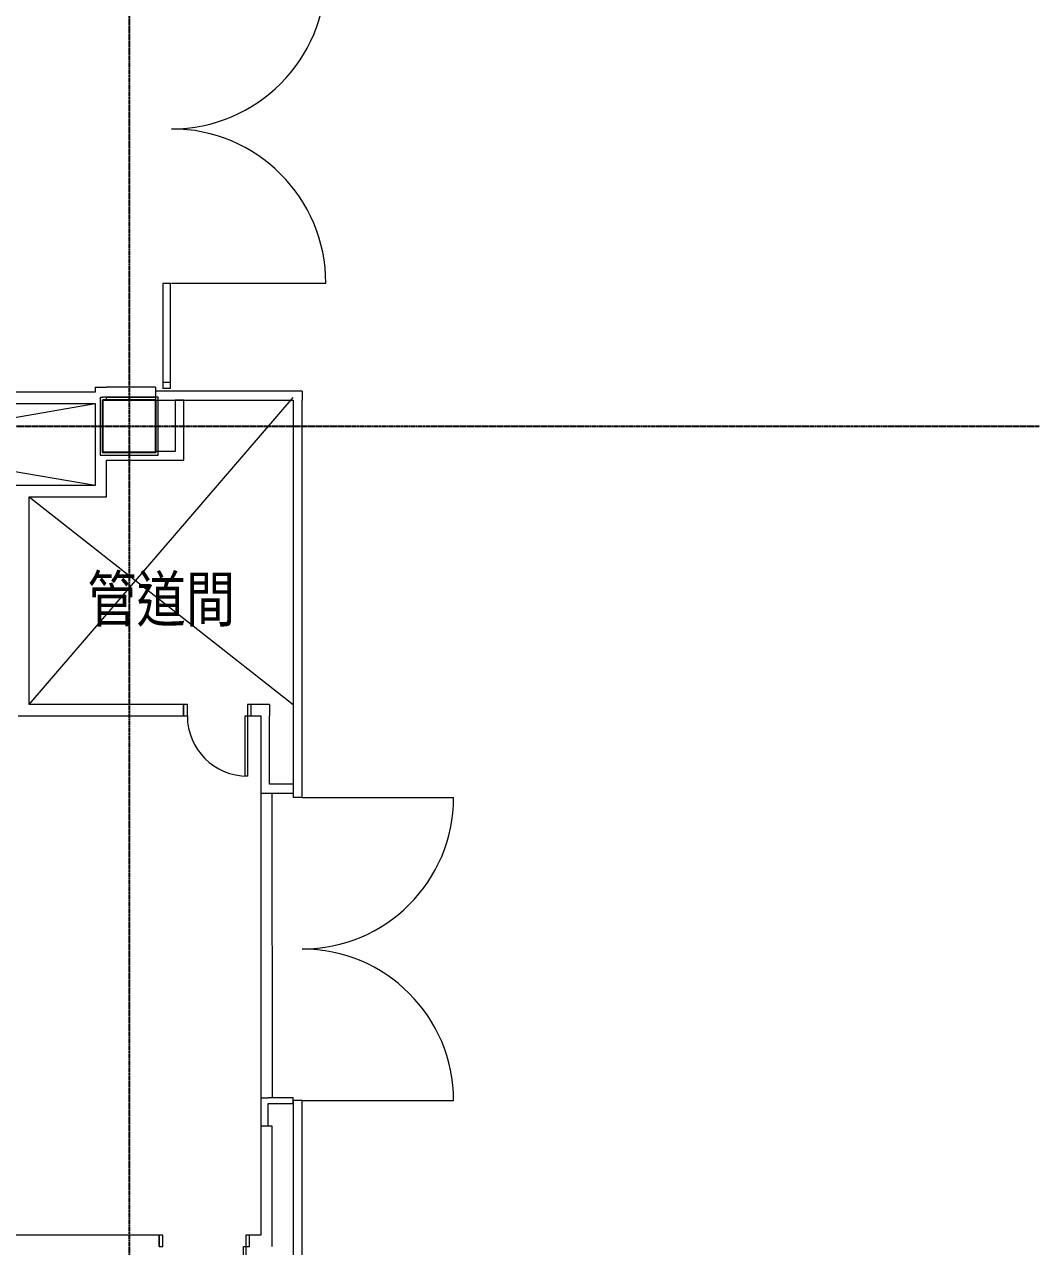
# Model space of a CAD drawing. Extents: x -3450 to 27857, y -1288 to 11880.
# Drawn here: x 26021 to 27370, y 1910 to 3534 of the extents above; entities that cross this region are included whole.
import ezdxf

# ---------------------------------------------------------------- set-up
doc = ezdxf.new("R2010")
doc.units = 0
doc.linetypes.add('X-S-FAB-L20$0$COL-CEN-LIN', pattern=[3.25, 2.5, -0.25, 0.25, -0.25])
for name, color, linetype in [('X-S-FAB-L20$0$1_l20平面圖_1_A-OBJE-2D', 8, 'Continuous'), ('X-S-FAB-L20$0$1_l20平面圖_1_A-WALL-EX', 8, 'Continuous'), ('X-S-FAB-L20$0$1_l20平面圖_1_A-WALL-EX.200K', 8, 'Continuous'), ('X-S-FAB-L20$0$1_l20平面圖_1_A-WALL-IN', 8, 'Continuous'), ('X-S-FAB-L20$0$1_l20平面圖_1_A-WALL-IN.200K', 8, 'Continuous'), ('X-S-FAB-L20$0$1_l20平面圖_1_A-ZONE', 8, 'Continuous'), ('X-S-FAB-L20$0$1_l20平面圖_1_Door', 8, 'Continuous'), ('X-S-FAB-L20$0$BLOCK', 8, 'Continuous'), ('X-S-FAB-L20$0$CCL', 8, 'X-S-FAB-L20$0$COL-CEN-LIN'), ('X-S-FAB-L20$0$COL-S', 8, 'Continuous')]:
    doc.layers.add(name, color=color, linetype=linetype)
doc.styles.add('X-S-FAB-L20$0$Standard', font='', dxfattribs={"width": 0.8})
doc.styles.get('X-S-FAB-L20$0$Standard').set_extended_font_data('Microsoft JhengHei')

# ---------------------------------------------------------------- blocks, each defined once
blk = doc.blocks.new('X-S-FAB-L20$0$FAB2-L05')
at = {"layer": 'X-S-FAB-L20$0$CCL'}
for p, q in [((0, 11005), (0, 0)), ((-26880, 3720), (1210, 3720))]:
    blk.add_line(p, q, dxfattribs=at)
at = {"layer": 'X-S-FAB-L20$0$COL-S'}
blk.add_lwpolyline([(-35, 3755), (35, 3755), (35, 3685), (-35, 3685)], close=True, dxfattribs=at)
blk = doc.blocks.new('X-S-FAB-L20')
at = {"layer": 'X-S-FAB-L20$0$1_l20平面圖_1_A-OBJE-2D', "color": 2, "lineweight": 0, "ltscale": 10}
for p, q in [((26027.5, 2630), (26378, 3038)), ((25480, 2921), (26115, 3030)), ((26115, 2921), (25480, 3030)), ((26027.5, 2906), (26378, 2630))]:
    blk.add_line(p, q, dxfattribs=at)
at = {"layer": 'X-S-FAB-L20$0$1_l20平面圖_1_A-WALL-EX', "color": 6, "lineweight": 0, "ltscale": 10}
for p, q in [((26215, 3058), (26205, 3058)), ((26390, 2506.6), (26378.5, 2506.6)), ((26390, 2104), (26378.5, 2104))]:
    blk.add_line(p, q, dxfattribs=at)
at = {"layer": 'X-S-FAB-L20$0$1_l20平面圖_1_A-WALL-EX', "color": 6, "lineweight": 0, "ltscale": 10, "flags": 128}
for points in [[(26205, 3058), (26205, 3050)], [(26215, 3050), (26215, 3058)], [(26390, 3046.5), (26195, 3046.5)], [(26195, 3046.5), (26195, 3034.5)], [(26215, 3050), (26205, 3050)], [(26390, 3046.5), (26390, 3034.5)], [(26195, 3034.5), (26378, 3034.5)], [(26378, 3034.5), (26378, 2506.6)], [(26390, 2506.6), (26390, 3034.5)], [(26378, 2104), (26378, -256.5)], [(26390, -256.5), (26390, 2104)]]:
    blk.add_lwpolyline(points, dxfattribs=at)
at = {"layer": 'X-S-FAB-L20$0$1_l20平面圖_1_A-WALL-EX.200K', "color": 6, "lineweight": 0, "ltscale": 10}
blk.add_line((26205, 3190), (26215, 3190), dxfattribs=at)
at = {"layer": 'X-S-FAB-L20$0$1_l20平面圖_1_A-WALL-EX.200K', "color": 6, "lineweight": 0, "ltscale": 10, "flags": 128}
for points in [[(26205, 3190), (26205, 3058)], [(26215, 3058), (26215, 3190)]]:
    blk.add_lwpolyline(points, dxfattribs=at)
at = {"layer": 'X-S-FAB-L20$0$1_l20平面圖_1_A-WALL-IN', "color": 3, "lineweight": 0, "ltscale": 10}
for p, q in [((26232.5, 2615), (26232.5, 2630)), ((26322.5, 2615), (26322.5, 2630)), ((26200, 1910), (26200, 1925)), ((26320, 1910), (26320, 1925))]:
    blk.add_line(p, q, dxfattribs=at)
at = {"layer": 'X-S-FAB-L20$0$1_l20平面圖_1_A-WALL-IN', "color": 3, "lineweight": 0, "ltscale": 10, "flags": 128}
for points in [[(26115, 3045), (25480, 3045)], [(26115, 3052), (26130, 3052)], [(26115, 3052), (26115, 3045.2)], [(26195, 3052), (26130, 3052)], [(26130, 3035), (26130, 3038.5)], [(26130, 3038.5), (26195, 3038.5)], [(26195, 3052), (26195, 3038.5)], [(25480, 3030), (26115, 3030)], [(26115, 3030), (26115, 2921)], [(26232.6, 3034.5), (26221.2, 3034.5)], [(26221.2, 3034.5), (26221.2, 2966.3)], [(26232.6, 2966.3), (26232.6, 3034.5)], [(26221.2, 2966.3), (26195, 2966.3)], [(26232.6, 2955), (26232.6, 2966.3)], [(26130, 2921), (26130, 2955)], [(26130, 2955), (26232.6, 2955)], [(26115, 2921), (25480, 2921)], [(26130, 2906), (26130, 2921)], [(26027.5, 2630), (26027.5, 2906)], [(26027.5, 2906), (26130, 2906)], [(26012.5, 2615), (26027.5, 2615)], [(26232.5, 2630), (26027.5, 2630)], [(26027.5, 2615), (26232.5, 2615)], [(26346.8, 2630), (26322.5, 2630)], [(26322.5, 2615), (26335, 2615)], [(26335, 2615), (26335, 2512.5)], [(26346.8, 2630), (26346.8, 2615)], [(26346.8, 2524.3), (26346.8, 2615)], [(26378, 2524.3), (26346.8, 2524.3)], [(26378, 2524.3), (26378, 2512.5)], [(26335, 2512.5), (26346.8, 2512.5)], [(26346.8, 2512.5), (26378, 2512.5)], [(26335, 2107.5), (26345, 2107.5)], [(26335, 2107.5), (26335, 2070)], [(26378, 2107.5), (26345, 2107.5)], [(26345, 2070), (26345, 2100)], [(26345, 2100), (26378, 2100)], [(26378, 2100), (26378, 2107.5)], [(26350, 2070), (26335, 2070)], [(26335, 2070), (26335, 1925)], [(26345, 2070), (26335, 2070)], [(26350, 1925), (26350, 2070)], [(26200, 1925), (25610, 1925)], [(26335, 1925), (26320, 1925)], [(26350, 1910), (26350, 1925)]]:
    blk.add_lwpolyline(points, dxfattribs=at)
at = {"layer": 'X-S-FAB-L20$0$1_l20平面圖_1_A-WALL-IN', "color": 1, "lineweight": 0, "ltscale": 10, "flags": 128}
for points in [[(26121.5, 3038.5), (26125, 3038.5)], [(26121.5, 3038.5), (26121.5, 2961.5)], [(26195, 3038.5), (26125, 3038.5)], [(26198.5, 3038.5), (26195, 3038.5)], [(26198.5, 2965), (26198.5, 3038.5)], [(26121.5, 2961.5), (26125, 2961.5)], [(26125, 2961.5), (26198.5, 2961.5)], [(26198.5, 2961.5), (26198.5, 2965)]]:
    blk.add_lwpolyline(points, dxfattribs=at)
at = {"layer": 'X-S-FAB-L20$0$1_l20平面圖_1_A-WALL-IN.200K', "color": 252, "lineweight": 0, "ltscale": 10}
for p, q in [((26335, 2512.5), (26335, 2107.5)), ((26349.9, 2512.5), (26350, 2107.5))]:
    blk.add_line(p, q, dxfattribs=at)
at = {"layer": 'X-S-FAB-L20$0$1_l20平面圖_1_Door', "color": 252, "lineweight": 0, "ltscale": 10}
for p, q in [((26205, 3190), (26215, 3190)), ((26205, 3190), (26215, 3190)), ((26216.5, 3190), (26421.5, 3190))]:
    blk.add_line(p, q, dxfattribs=at)
at = {"layer": 'X-S-FAB-L20$0$1_l20平面圖_1_Door', "color": 4, "lineweight": 0, "ltscale": 10}
for p, q in [((26215, 3058), (26205, 3058)), ((26237.5, 2630), (26232.5, 2630)), ((26232.5, 2630), (26232.5, 2615)), ((26232.5, 2615), (26237.5, 2615)), ((26237.5, 2615), (26237.5, 2630)), ((26314.5, 2535), (26314.5, 2615)), ((26314.5, 2615), (26317.5, 2615)), ((26322.5, 2630), (26317.5, 2630)), ((26317.5, 2630), (26317.5, 2615)), ((26317.5, 2615), (26317.5, 2535)), ((26317.5, 2615), (26322.5, 2615)), ((26322.5, 2615), (26322.5, 2630)), ((26317.5, 2535), (26314.5, 2535)), ((26390, 2506.6), (26378.5, 2506.6)), ((26390, 2506.6), (26378.5, 2506.6)), ((26390, 2506.6), (26591.3, 2506.6)), ((26390, 2104), (26378.5, 2104)), ((26390, 2104), (26378.5, 2104)), ((26390, 2104), (26591.3, 2104)), ((26205, 1925), (26200, 1925)), ((26200, 1925), (26200, 1910)), ((26205, 1910), (26205, 1925)), ((26320, 1925), (26315, 1925)), ((26315, 1925), (26315, 1910)), ((26320, 1910), (26320, 1925)), ((26200, 1910), (26205, 1910)), ((26312, 1800), (26312, 1910)), ((26312, 1910), (26315, 1910)), ((26315, 1910), (26315, 1800)), ((26315, 1910), (26320, 1910))]:
    blk.add_line(p, q, dxfattribs=at)
at = {"layer": 'X-S-FAB-L20$0$1_l20平面圖_1_Door', "color": 252, "lineweight": 0, "ltscale": 10}
for centre, start, end in [((26216.5, 3600), 270, 0), ((26216.5, 3190), 0, 90)]:
    blk.add_arc(centre, 205, start, end, dxfattribs=at)
at = {"layer": 'X-S-FAB-L20$0$1_l20平面圖_1_Door', "color": 4, "lineweight": 0, "ltscale": 10}
for centre, radius, start, end in [((26317.5, 2615), 80, 180, 270), ((26390, 2506.6), 201.3, 270, 0), ((26390, 2104), 201.3, 0, 90)]:
    blk.add_arc(centre, radius, start, end, dxfattribs=at)
at = {"layer": 'X-S-FAB-L20$0$BLOCK'}
blk.add_blockref('X-S-FAB-L20$0$FAB2-L05', (26160, -720), dxfattribs=at)
at = {"layer": 'X-S-FAB-L20$0$1_l20平面圖_1_A-ZONE', "color": 59, "linetype": 'Continuous', "lineweight": 0, "insert": (26202.7, 2800.3), "char_height": 60, "attachment_point": 2, "style": 'X-S-FAB-L20$0$Standard'}
blk.add_mtext('\\A1;{\\pqc;\\pt0;\\fMicrosoft JhengHei|b0|i0|c136|p34;管道間}', dxfattribs=at)

msp = doc.modelspace()

# ---------------------------------------------------------------- block references
msp.add_blockref('X-S-FAB-L20', (0, 0))

doc.saveas('drawing.dxf')
